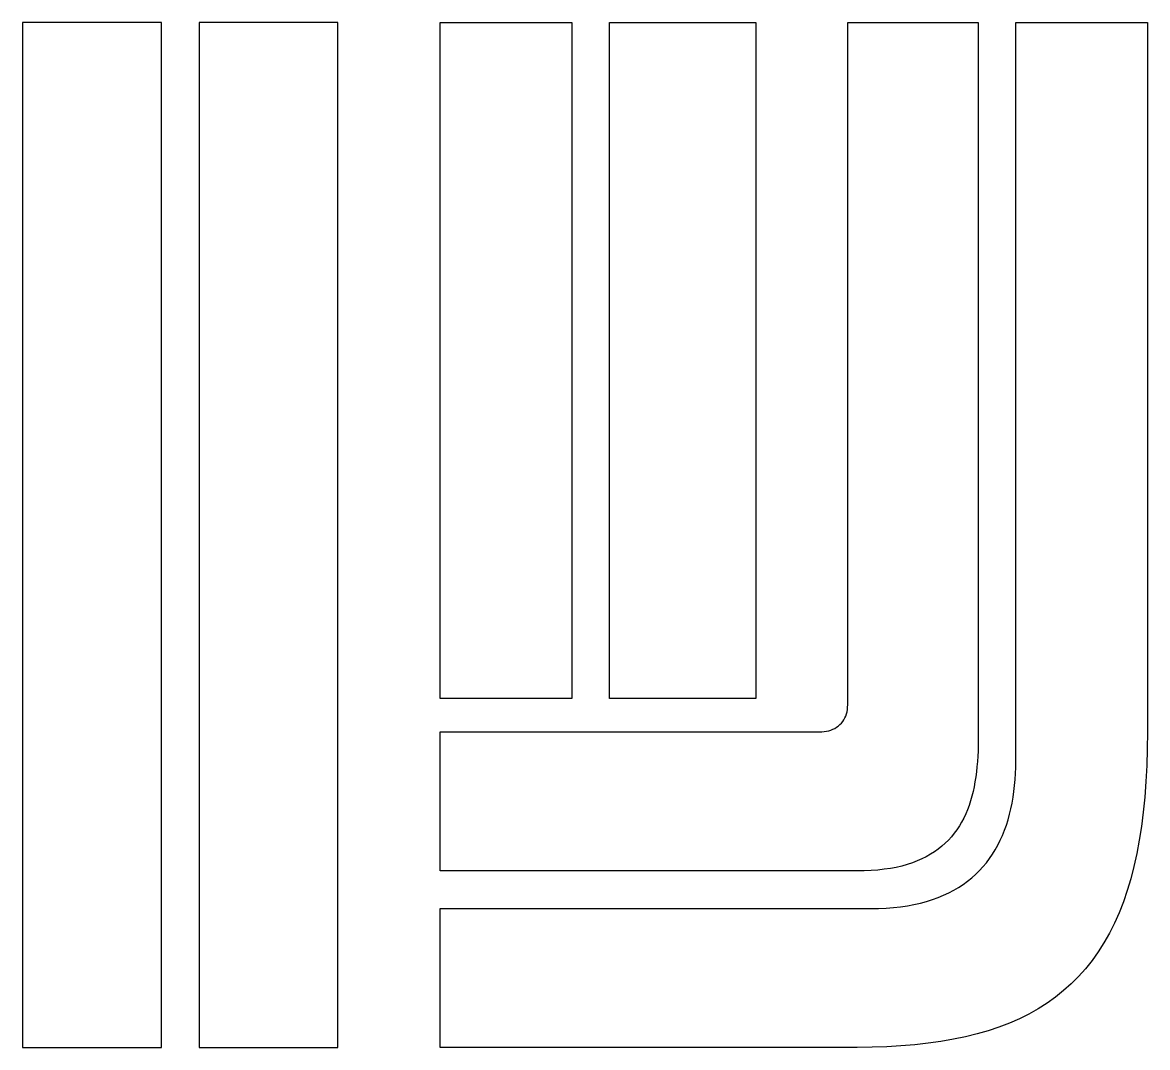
# Model space of a CAD drawing. Extents: x -28 to 1088, y -1245 to 28.
# Drawn here: x 478.5 to 584.2, y -1053.4 to -957.1 of the extents above; entities that cross this region are included whole.
import ezdxf

# ---------------------------------------------------------------- set-up
doc = ezdxf.new("R2010")
doc.units = 0
doc.header["$MEASUREMENT"] = 0
doc.layers.get('0').update_dxf_attribs({"linetype": 'CONTINUOUS'})

msp = doc.modelspace()

# ---------------------------------------------------------------- linework, layer by layer
at = {"color": 7}
for p, q in [((478.526101, -957.133063), (478.526101, -1053.361063)), ((491.572289, -1053.361063), (491.572289, -957.133063)), ((495.103606, -957.133063), (495.103606, -1053.361063)), ((508.149804, -1053.361063), (508.149804, -957.133063)), ((517.762798, -1020.598421), (517.762798, -957.133063)), ((530.122371, -957.133063), (530.122371, -1020.598421)), ((533.65365, -1020.598421), (533.65365, -957.133063)), ((547.386501, -957.133063), (547.386501, -1020.598421)), ((556.018596, -1021.186971), (556.018596, -957.133063)), ((568.280044, -957.133063), (568.280044, -1024.522089)), ((571.811352, -1026.483928), (571.811352, -957.133063)), ((584.170925, -957.133063), (584.170925, -1023.737359)), ((517.762798, -1023.737359), (553.370103, -1023.737359)), ((556.90142, -1036.783557), (517.762798, -1036.783557)), ((517.762798, -1040.314875), (558.176586, -1040.314875)), ((556.90142, -1053.361063), (517.762798, -1053.361063))]:
    msp.add_line(p, q, dxfattribs=at)
at = {"color": 7, "ltscale": 0.326155}
for p, q in [((491.572289, -957.133063), (478.526101, -957.133063)), ((508.149804, -957.133063), (495.103606, -957.133063)), ((517.762798, -1036.783557), (517.762798, -1023.737359)), ((517.762798, -1053.361063), (517.762798, -1040.314875)), ((478.526101, -1053.361063), (491.572289, -1053.361063)), ((495.103606, -1053.361063), (508.149804, -1053.361063))]:
    msp.add_line(p, q, dxfattribs=at)
at = {"color": 7, "ltscale": 0.308989}
for p, q in [((517.762798, -957.133063), (530.122371, -957.133063)), ((571.811352, -957.133063), (584.170925, -957.133063)), ((530.122371, -1020.598421), (517.762798, -1020.598421))]:
    msp.add_line(p, q, dxfattribs=at)
at = {"color": 7, "ltscale": 0.343321}
for p, q in [((533.65365, -957.133063), (547.386501, -957.133063)), ((547.386501, -1020.598421), (533.65365, -1020.598421))]:
    msp.add_line(p, q, dxfattribs=at)
at = {"color": 7, "ltscale": 0.306536}
msp.add_line((556.018596, -957.133063), (568.280044, -957.133063), dxfattribs=at)
at = {"color": 7, "ltscale": 0.005545}
msp.add_line((555.989188, -1021.638194), (556.011215, -1021.417485), dxfattribs=at)
at = {"color": 7, "ltscale": 0.005766}
msp.add_line((556.011215, -1021.417485), (556.018596, -1021.186971), dxfattribs=at)
at = {"color": 7, "ltscale": 0.004897}
msp.add_line((555.547771, -1022.75645), (555.658116, -1022.594585), dxfattribs=at)
at = {"color": 7, "ltscale": 0.004912}
msp.add_line((555.658116, -1022.594585), (555.753709, -1022.422933), dxfattribs=at)
at = {"color": 7, "ltscale": 0.004968}
msp.add_line((555.753709, -1022.422933), (555.834646, -1022.241447), dxfattribs=at)
at = {"color": 7, "ltscale": 0.00506}
msp.add_line((555.834646, -1022.241447), (555.90087, -1022.050184), dxfattribs=at)
at = {"color": 7, "ltscale": 0.005189}
msp.add_line((555.90087, -1022.050184), (555.952372, -1021.849097), dxfattribs=at)
at = {"color": 7, "ltscale": 0.005352}
msp.add_line((555.952372, -1021.849097), (555.989188, -1021.638194), dxfattribs=at)
at = {"color": 7, "ltscale": 0.005402}
msp.add_line((553.823298, -1023.709906), (554.036616, -1023.675562), dxfattribs=at)
at = {"color": 7, "ltscale": 0.005253}
msp.add_line((554.036616, -1023.675562), (554.241149, -1023.627496), dxfattribs=at)
at = {"color": 7, "ltscale": 0.00513}
msp.add_line((554.241149, -1023.627496), (554.436838, -1023.565698), dxfattribs=at)
at = {"color": 7, "ltscale": 0.005038}
msp.add_line((554.436838, -1023.565698), (554.623684, -1023.490169), dxfattribs=at)
at = {"color": 7, "ltscale": 0.004979}
msp.add_line((554.623684, -1023.490169), (554.801716, -1023.400898), dxfattribs=at)
at = {"color": 7, "ltscale": 0.004953}
msp.add_line((554.801716, -1023.400898), (554.970942, -1023.297905), dxfattribs=at)
at = {"color": 7, "ltscale": 0.00496}
msp.add_line((554.970942, -1023.297905), (555.131354, -1023.181181), dxfattribs=at)
at = {"color": 7, "ltscale": 0.004999}
msp.add_line((555.131354, -1023.181181), (555.282884, -1023.050715), dxfattribs=at)
at = {"color": 7, "ltscale": 0.004985}
msp.add_line((555.282884, -1023.050715), (555.422636, -1022.908471), dxfattribs=at)
at = {"color": 7, "ltscale": 0.004922}
msp.add_line((555.422636, -1022.908471), (555.547771, -1022.75645), dxfattribs=at)
at = {"color": 7, "ltscale": 0.005778}
msp.add_line((553.370103, -1023.737359), (553.601108, -1023.730498), dxfattribs=at)
at = {"color": 7, "ltscale": 0.005579}
msp.add_line((553.601108, -1023.730498), (553.823298, -1023.709906), dxfattribs=at)
at = {"color": 7, "ltscale": 0.012679}
msp.add_line((568.280044, -1024.522089), (568.275156, -1025.02923), dxfattribs=at)
at = {"color": 7, "ltscale": 0.040084}
msp.add_line((584.170925, -1023.737359), (584.15522, -1025.340662), dxfattribs=at)
at = {"color": 7, "ltscale": 0.012399}
msp.add_line((568.260404, -1025.530472), (568.235885, -1026.025835), dxfattribs=at)
at = {"color": 7, "ltscale": 0.012536}
msp.add_line((568.275156, -1025.02923), (568.260404, -1025.530472), dxfattribs=at)
at = {"color": 7, "ltscale": 0.03885}
msp.add_line((584.15522, -1025.340662), (584.108117, -1026.893946), dxfattribs=at)
at = {"color": 7, "ltscale": 0.01214}
msp.add_line((568.201599, -1026.515317), (568.15744, -1026.998911), dxfattribs=at)
at = {"color": 7, "ltscale": 0.012267}
msp.add_line((568.235885, -1026.025835), (568.201599, -1026.515317), dxfattribs=at)
at = {"color": 7, "ltscale": 0.014617}
msp.add_line((571.803981, -1027.068542), (571.811352, -1026.483928), dxfattribs=at)
at = {"color": 7, "ltscale": 0.011903}
msp.add_line((568.103514, -1027.476606), (568.039715, -1027.948441), dxfattribs=at)
at = {"color": 7, "ltscale": 0.012018}
msp.add_line((568.15744, -1026.998911), (568.103514, -1027.476606), dxfattribs=at)
at = {"color": 7, "ltscale": 0.014253}
msp.add_line((571.745176, -1028.214261), (571.781955, -1027.645342), dxfattribs=at)
at = {"color": 7, "ltscale": 0.014431}
msp.add_line((571.781955, -1027.645342), (571.803981, -1027.068542), dxfattribs=at)
at = {"color": 7, "ltscale": 0.037633}
msp.add_line((584.108117, -1026.893946), (584.029672, -1028.39721), dxfattribs=at)
at = {"color": 7, "ltscale": 0.011591}
msp.add_line((567.882786, -1028.874414), (567.78958, -1029.328591), dxfattribs=at)
at = {"color": 7, "ltscale": 0.011688}
msp.add_line((567.966149, -1028.414367), (567.882786, -1028.874414), dxfattribs=at)
at = {"color": 7, "ltscale": 0.011792}
msp.add_line((568.039715, -1027.948441), (567.966149, -1028.414367), dxfattribs=at)
at = {"color": 7, "ltscale": 0.01393}
msp.add_line((571.627412, -1029.328591), (571.693636, -1028.775338), dxfattribs=at)
at = {"color": 7, "ltscale": 0.014086}
msp.add_line((571.693636, -1028.775338), (571.745176, -1028.214261), dxfattribs=at)
at = {"color": 7, "ltscale": 0.036434}
msp.add_line((584.029672, -1028.39721), (583.91977, -1029.850426), dxfattribs=at)
at = {"color": 7, "ltscale": 0.011257}
msp.add_line((567.683643, -1029.773925), (567.56203, -1030.20749), dxfattribs=at)
at = {"color": 7, "ltscale": 0.011444}
msp.add_line((567.78958, -1029.328591), (567.683643, -1029.773925), dxfattribs=at)
at = {"color": 7, "ltscale": 0.013649}
msp.add_line((571.450882, -1030.411512), (571.546475, -1029.873973), dxfattribs=at)
at = {"color": 7, "ltscale": 0.013784}
msp.add_line((571.546475, -1029.873973), (571.627412, -1029.328591), dxfattribs=at)
at = {"color": 7, "ltscale": 0.035257}
msp.add_line((583.91977, -1029.850426), (583.778555, -1031.253632), dxfattribs=at)
at = {"color": 7, "ltscale": 0.010813}
msp.add_line((567.271671, -1031.039313), (567.102964, -1031.437553), dxfattribs=at)
at = {"color": 7, "ltscale": 0.010941}
msp.add_line((567.424674, -1030.629286), (567.271671, -1031.039313), dxfattribs=at)
at = {"color": 7, "ltscale": 0.01109}
msp.add_line((567.56203, -1030.20749), (567.424674, -1030.629286), dxfattribs=at)
at = {"color": 7, "ltscale": 0.013416}
msp.add_line((571.215441, -1031.463073), (571.340537, -1030.941209), dxfattribs=at)
at = {"color": 7, "ltscale": 0.013527}
msp.add_line((571.340537, -1030.941209), (571.450882, -1030.411512), dxfattribs=at)
at = {"color": 7, "ltscale": 0.01062}
msp.add_line((566.918534, -1031.824033), (566.718447, -1032.198755), dxfattribs=at)
at = {"color": 7, "ltscale": 0.010706}
msp.add_line((567.102964, -1031.437553), (566.918534, -1031.824033), dxfattribs=at)
at = {"color": 7, "ltscale": 0.01317}
msp.add_line((570.919713, -1032.48027), (571.075651, -1031.977074), dxfattribs=at)
at = {"color": 7, "ltscale": 0.013317}
msp.add_line((571.075651, -1031.977074), (571.215441, -1031.463073), dxfattribs=at)
at = {"color": 7, "ltscale": 0.034104}
msp.add_line((583.778555, -1031.253632), (583.605912, -1032.606819), dxfattribs=at)
at = {"color": 7, "ltscale": 0.010497}
msp.add_line((566.271121, -1032.912853), (566.023921, -1033.252259), dxfattribs=at)
at = {"color": 7, "ltscale": 0.010515}
msp.add_line((566.502598, -1032.561688), (566.271121, -1032.912853), dxfattribs=at)
at = {"color": 7, "ltscale": 0.010557}
msp.add_line((566.718447, -1032.198755), (566.502598, -1032.561688), dxfattribs=at)
at = {"color": 7, "ltscale": 0.012819}
msp.add_line((570.554807, -1033.445485), (570.746089, -1032.969753), dxfattribs=at)
at = {"color": 7, "ltscale": 0.012984}
msp.add_line((570.746089, -1032.969753), (570.919713, -1032.48027), dxfattribs=at)
at = {"color": 7, "ltscale": 0.032975}
msp.add_line((583.605912, -1032.606819), (583.40189, -1033.909958), dxfattribs=at)
at = {"color": 7, "ltscale": 0.010669}
msp.add_line((565.174979, -1034.186566), (564.854703, -1034.4686), dxfattribs=at)
at = {"color": 7, "ltscale": 0.010577}
msp.add_line((565.476576, -1033.889856), (565.174979, -1034.186566), dxfattribs=at)
at = {"color": 7, "ltscale": 0.010521}
msp.add_line((565.759593, -1033.578405), (565.476576, -1033.889856), dxfattribs=at)
at = {"color": 7, "ltscale": 0.010495}
msp.add_line((566.023921, -1033.252259), (565.759593, -1033.578405), dxfattribs=at)
at = {"color": 7, "ltscale": 0.012557}
msp.add_line((570.11926, -1034.355792), (570.345857, -1033.907514), dxfattribs=at)
at = {"color": 7, "ltscale": 0.012677}
msp.add_line((570.345857, -1033.907514), (570.554807, -1033.445485), dxfattribs=at)
at = {"color": 7, "ltscale": 0.031876}
msp.add_line((583.40189, -1033.909958), (583.16641, -1035.163078), dxfattribs=at)
at = {"color": 7, "ltscale": 0.011337}
msp.add_line((563.782049, -1035.226357), (563.387255, -1035.44951), dxfattribs=at)
at = {"color": 7, "ltscale": 0.011127}
msp.add_line((564.158243, -1034.988491), (563.782049, -1035.226357), dxfattribs=at)
at = {"color": 7, "ltscale": 0.010944}
msp.add_line((564.515778, -1034.735902), (564.158243, -1034.988491), dxfattribs=at)
at = {"color": 7, "ltscale": 0.010791}
msp.add_line((564.854703, -1034.4686), (564.515778, -1034.735902), dxfattribs=at)
at = {"color": 7, "ltscale": 0.012345}
msp.add_line((569.333558, -1035.618217), (569.613091, -1035.211144), dxfattribs=at)
at = {"color": 7, "ltscale": 0.012391}
msp.add_line((569.613091, -1035.211144), (569.875004, -1034.790348), dxfattribs=at)
at = {"color": 7, "ltscale": 0.012462}
msp.add_line((569.875004, -1034.790348), (570.11926, -1034.355792), dxfattribs=at)
at = {"color": 7, "ltscale": 0.030808}
msp.add_line((583.16641, -1035.163078), (582.899657, -1036.366187), dxfattribs=at)
at = {"color": 7, "ltscale": 0.013524}
msp.add_line((561.107103, -1036.326946), (560.579861, -1036.448077), dxfattribs=at)
at = {"color": 7, "ltscale": 0.013045}
msp.add_line((561.609818, -1036.187155), (561.107103, -1036.326946), dxfattribs=at)
at = {"color": 7, "ltscale": 0.012594}
msp.add_line((562.088013, -1036.028745), (561.609818, -1036.187155), dxfattribs=at)
at = {"color": 7, "ltscale": 0.012175}
msp.add_line((562.54169, -1035.851685), (562.088013, -1036.028745), dxfattribs=at)
at = {"color": 7, "ltscale": 0.011837}
msp.add_line((562.973744, -1035.657959), (562.54169, -1035.851685), dxfattribs=at)
at = {"color": 7, "ltscale": 0.011577}
msp.add_line((563.387255, -1035.44951), (562.973744, -1035.657959), dxfattribs=at)
at = {"color": 7, "ltscale": 0.01233}
msp.add_line((568.721452, -1036.391178), (569.036339, -1036.011587), dxfattribs=at)
at = {"color": 7, "ltscale": 0.012326}
msp.add_line((569.036339, -1036.011587), (569.333558, -1035.618217), dxfattribs=at)
at = {"color": 7, "ltscale": 0.029775}
msp.add_line((582.899657, -1036.366187), (582.601436, -1037.519259), dxfattribs=at)
at = {"color": 7, "ltscale": 0.016861}
msp.add_line((557.575786, -1036.774233), (556.90142, -1036.783557), dxfattribs=at)
at = {"color": 7, "ltscale": 0.016261}
msp.add_line((558.225623, -1036.746278), (557.575786, -1036.774233), dxfattribs=at)
at = {"color": 7, "ltscale": 0.015677}
msp.add_line((558.85099, -1036.699694), (558.225623, -1036.746278), dxfattribs=at)
at = {"color": 7, "ltscale": 0.015108}
msp.add_line((559.451789, -1036.634442), (558.85099, -1036.699694), dxfattribs=at)
at = {"color": 7, "ltscale": 0.014559}
msp.add_line((560.02807, -1036.550589), (559.451789, -1036.634442), dxfattribs=at)
at = {"color": 7, "ltscale": 0.014031}
msp.add_line((560.579861, -1036.448077), (560.02807, -1036.550589), dxfattribs=at)
at = {"color": 7, "ltscale": 0.012463}
msp.add_line((567.662097, -1037.434386), (568.034827, -1037.103332), dxfattribs=at)
at = {"color": 7, "ltscale": 0.01239}
msp.add_line((568.034827, -1037.103332), (568.387964, -1036.755603), dxfattribs=at)
at = {"color": 7, "ltscale": 0.01235}
msp.add_line((568.387964, -1036.755603), (568.721452, -1036.391178), dxfattribs=at)
at = {"color": 7, "ltscale": 0.013074}
msp.add_line((565.974883, -1038.591864), (566.426135, -1038.327535), dxfattribs=at)
at = {"color": 7, "ltscale": 0.012876}
msp.add_line((566.426135, -1038.327535), (566.857718, -1038.046492), dxfattribs=at)
at = {"color": 7, "ltscale": 0.012708}
msp.add_line((566.857718, -1038.046492), (567.269727, -1037.748791), dxfattribs=at)
at = {"color": 7, "ltscale": 0.01257}
msp.add_line((567.269727, -1037.748791), (567.662097, -1037.434386), dxfattribs=at)
at = {"color": 7, "ltscale": 0.028889}
msp.add_line((582.601436, -1037.519259), (582.269892, -1038.626227), dxfattribs=at)
at = {"color": 7, "ltscale": 0.014519}
msp.add_line((563.418606, -1039.655684), (563.97235, -1039.480587), dxfattribs=at)
at = {"color": 7, "ltscale": 0.014152}
msp.add_line((563.97235, -1039.480587), (564.503519, -1039.284898), dxfattribs=at)
at = {"color": 7, "ltscale": 0.013832}
msp.add_line((564.503519, -1039.284898), (565.013614, -1039.070579), dxfattribs=at)
at = {"color": 7, "ltscale": 0.013553}
msp.add_line((565.013614, -1039.070579), (565.504069, -1038.839574), dxfattribs=at)
at = {"color": 7, "ltscale": 0.0133}
msp.add_line((565.504069, -1038.839574), (565.974883, -1038.591864), dxfattribs=at)
at = {"color": 7, "ltscale": 0.028155}
msp.add_line((582.269892, -1038.626227), (581.903033, -1039.691), dxfattribs=at)
at = {"color": 7, "ltscale": 0.018357}
msp.add_line((558.176586, -1040.314875), (558.910786, -1040.304559), dxfattribs=at)
at = {"color": 7, "ltscale": 0.017809}
msp.add_line((558.910786, -1040.304559), (559.622479, -1040.27367), dxfattribs=at)
at = {"color": 7, "ltscale": 0.017275}
msp.add_line((559.622479, -1040.27367), (560.311567, -1040.222169), dxfattribs=at)
at = {"color": 7, "ltscale": 0.016761}
msp.add_line((560.311567, -1040.222169), (560.97811, -1040.150074), dxfattribs=at)
at = {"color": 7, "ltscale": 0.016265}
msp.add_line((560.97811, -1040.150074), (561.622077, -1040.057368), dxfattribs=at)
at = {"color": 7, "ltscale": 0.015791}
msp.add_line((561.622077, -1040.057368), (562.24347, -1039.944079), dxfattribs=at)
at = {"color": 7, "ltscale": 0.015341}
msp.add_line((562.24347, -1039.944079), (562.842325, -1039.810168), dxfattribs=at)
at = {"color": 7, "ltscale": 0.014916}
msp.add_line((562.842325, -1039.810168), (563.418606, -1039.655684), dxfattribs=at)
at = {"color": 7, "ltscale": 0.027471}
msp.add_line((581.903033, -1039.691), (581.500896, -1040.713595), dxfattribs=at)
at = {"color": 7, "ltscale": 0.026841}
msp.add_line((581.500896, -1040.713595), (581.063328, -1041.694034), dxfattribs=at)
at = {"color": 7, "ltscale": 0.025753}
msp.add_line((580.590569, -1042.632285), (580.082418, -1043.528351), dxfattribs=at)
at = {"color": 7, "ltscale": 0.026266}
msp.add_line((581.063328, -1041.694034), (580.590569, -1042.632285), dxfattribs=at)
at = {"color": 7, "ltscale": 0.025304}
msp.add_line((580.082418, -1043.528351), (579.53899, -1044.38224), dxfattribs=at)
at = {"color": 7, "ltscale": 0.024922}
msp.add_line((579.53899, -1044.38224), (578.960255, -1045.193942), dxfattribs=at)
at = {"color": 7, "ltscale": 0.024612}
msp.add_line((578.960255, -1045.193942), (578.346234, -1045.963468), dxfattribs=at)
at = {"color": 7, "ltscale": 0.024251}
msp.add_line((577.696868, -1046.690826), (577.011677, -1047.377471), dxfattribs=at)
at = {"color": 7, "ltscale": 0.024376}
msp.add_line((578.346234, -1045.963468), (577.696868, -1046.690826), dxfattribs=at)
at = {"color": 7, "ltscale": 0.024234}
msp.add_line((577.011677, -1047.377471), (576.290217, -1048.024864), dxfattribs=at)
at = {"color": 7, "ltscale": 0.024421}
msp.add_line((575.53245, -1048.633025), (574.738387, -1049.201963), dxfattribs=at)
at = {"color": 7, "ltscale": 0.024291}
msp.add_line((576.290217, -1048.024864), (575.53245, -1048.633025), dxfattribs=at)
at = {"color": 7, "ltscale": 0.024895}
msp.add_line((573.908045, -1049.73167), (573.041406, -1050.222125), dxfattribs=at)
at = {"color": 7, "ltscale": 0.024623}
msp.add_line((574.738387, -1049.201963), (573.908045, -1049.73167), dxfattribs=at)
at = {"color": 7, "ltscale": 0.026108}
msp.add_line((571.199246, -1051.085328), (570.223735, -1051.458087), dxfattribs=at)
at = {"color": 7, "ltscale": 0.025641}
msp.add_line((572.138499, -1050.673338), (571.199246, -1051.085328), dxfattribs=at)
at = {"color": 7, "ltscale": 0.025234}
msp.add_line((573.041406, -1050.222125), (572.138499, -1050.673338), dxfattribs=at)
at = {"color": 7, "ltscale": 0.028061}
msp.add_line((568.161838, -1052.089795), (567.071575, -1052.356587), dxfattribs=at)
at = {"color": 7, "ltscale": 0.02729}
msp.add_line((569.211916, -1051.791594), (568.161838, -1052.089795), dxfattribs=at)
at = {"color": 7, "ltscale": 0.026634}
msp.add_line((570.223735, -1051.458087), (569.211916, -1051.791594), dxfattribs=at)
at = {"color": 7, "ltscale": 0.033347}
msp.add_line((561.016832, -1053.21981), (559.685248, -1053.298293), dxfattribs=at)
at = {"color": 7, "ltscale": 0.032401}
msp.add_line((562.308221, -1053.109946), (561.016832, -1053.21981), dxfattribs=at)
at = {"color": 7, "ltscale": 0.031478}
msp.add_line((563.559387, -1052.968693), (562.308221, -1053.109946), dxfattribs=at)
at = {"color": 7, "ltscale": 0.030579}
msp.add_line((564.770311, -1052.79605), (563.559387, -1052.968693), dxfattribs=at)
at = {"color": 7, "ltscale": 0.029709}
msp.add_line((565.94104, -1052.592028), (564.770311, -1052.79605), dxfattribs=at)
at = {"color": 7, "ltscale": 0.02887}
msp.add_line((567.071575, -1052.356587), (565.94104, -1052.592028), dxfattribs=at)
at = {"color": 7, "ltscale": 0.035302}
msp.add_line((558.313431, -1053.345377), (556.90142, -1053.361063), dxfattribs=at)
at = {"color": 7, "ltscale": 0.034316}
msp.add_line((559.685248, -1053.298293), (558.313431, -1053.345377), dxfattribs=at)

doc.saveas('drawing.dxf')
